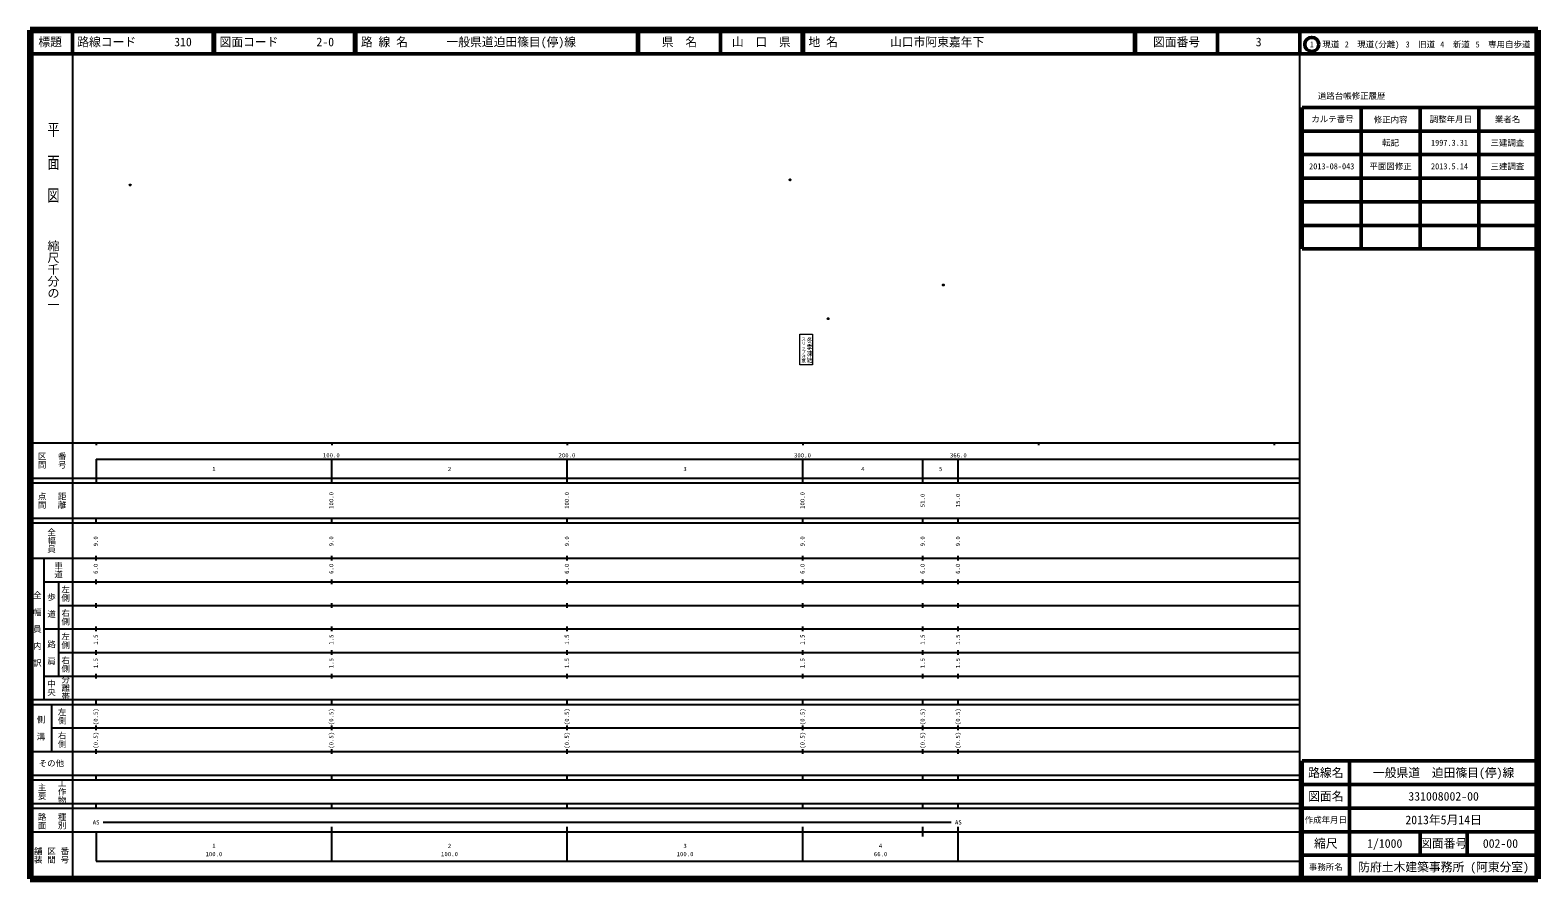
# Model space of a CAD drawing. Units: millimetres on the paper, with parts at other scales. Extents: x 40 to 680, y 20 to 380.
import ezdxf
from ezdxf.enums import TextEntityAlignment as Align

# ---------------------------------------------------------------- set-up
doc = ezdxf.new("R2010")
doc.units = ezdxf.units.MM
doc.header["$PDMODE"] = 32
doc.header["$PDSIZE"] = 0.5
doc.layers.add('M-OTRS', color=6, linetype='Continuous')
doc.layers.add('M-TTL-TXT', color=7, linetype='Continuous')
for name, color, linetype, lineweight in [('M-STR-STRC', 7, 'Continuous', 13), ('M-TTL', 2, 'Continuous', 140), ('M-TTL-BAND', 7, 'Continuous', 25), ('M-TTL-FRAM', 2, 'Continuous', 50), ('M-TTL-LINE', 7, 'Continuous', 50)]:
    doc.layers.add(name, color=color, linetype=linetype, lineweight=lineweight)
doc.styles.add('@ＭＳ ゴシック', font='')
doc.styles.add('ＭＳ ゴシック', font='')
doc.styles.get('@ＭＳ ゴシック').set_extended_font_data('@MS Gothic')
doc.styles.get('ＭＳ ゴシック').set_extended_font_data('MS Gothic')

msp = doc.modelspace()

# ---------------------------------------------------------------- linework, layer by layer
at = {"layer": 'M-OTRS'}
for p in [(82.438, 314.292), (362.561, 316.542), (427.62, 271.913), (378.737, 257.632)]:
    msp.add_point(p, dxfattribs=at)
at = {"layer": 'M-STR-STRC'}
for p, q in [((366.654, 251.063), (372.154, 251.063)), ((366.654, 238.063), (366.654, 251.063)), ((372.154, 251.063), (372.154, 238.063)), ((372.154, 238.063), (366.654, 238.063))]:
    msp.add_line(p, q, dxfattribs=at)
at = {"layer": 'M-TTL'}
for p, q in [((40, 380), (40, 20)), ((680, 380), (40, 380)), ((680, 20), (680, 380)), ((40, 20), (680, 20))]:
    msp.add_line(p, q, dxfattribs=at)
at = {"layer": 'M-TTL-BAND'}
for p, q in [((58, 370), (58, 20)), ((579, 20), (579, 370)), ((40, 205), (579, 205)), ((68, 205), (68, 204)), ((168, 205), (168, 204)), ((268, 205), (268, 204)), ((368, 205), (368, 204)), ((468, 205), (468, 204)), ((568, 205), (568, 204)), ((68, 198), (579, 198)), ((68, 198), (68, 188)), ((168, 188), (168, 198)), ((268, 188), (268, 198)), ((368, 188), (368, 198)), ((419, 188), (419, 198)), ((434, 188), (434, 198)), ((40, 190), (579, 190)), ((40, 188), (579, 188)), ((40, 173), (579, 173)), ((68, 171), (68, 173)), ((168, 171), (168, 173)), ((268, 171), (268, 173)), ((368, 171), (368, 173)), ((419, 171), (419, 173)), ((434, 171), (434, 173)), ((40, 171), (579, 171)), ((40, 156), (579, 156)), ((46, 96), (46, 156)), ((68, 155), (68, 157)), ((168, 155), (168, 157)), ((268, 155), (268, 157)), ((368, 155), (368, 157)), ((419, 155), (419, 157)), ((434, 155), (434, 157)), ((46, 146), (579, 146)), ((52, 146), (52, 106)), ((68, 145), (68, 147)), ((168, 145), (168, 147)), ((268, 145), (268, 147)), ((368, 145), (368, 147)), ((419, 145), (419, 147)), ((434, 145), (434, 147)), ((52, 136), (579, 136)), ((68, 135), (68, 137)), ((168, 135), (168, 137)), ((268, 135), (268, 137)), ((368, 135), (368, 137)), ((419, 135), (419, 137)), ((434, 135), (434, 137)), ((46, 126), (579, 126)), ((68, 125), (68, 127)), ((168, 125), (168, 127)), ((268, 125), (268, 127)), ((368, 125), (368, 127)), ((419, 125), (419, 127)), ((434, 125), (434, 127)), ((52, 116), (579, 116)), ((68, 115), (68, 117)), ((168, 115), (168, 117)), ((268, 115), (268, 117)), ((368, 115), (368, 117)), ((419, 115), (419, 117)), ((434, 115), (434, 117)), ((46, 106), (579, 106)), ((68, 105), (68, 107)), ((168, 105), (168, 107)), ((268, 105), (268, 107)), ((368, 105), (368, 107)), ((419, 105), (419, 107)), ((434, 105), (434, 107)), ((40, 96), (579, 96)), ((68, 94), (68, 96)), ((168, 94), (168, 96)), ((268, 94), (268, 96)), ((368, 94), (368, 96)), ((419, 94), (419, 96)), ((434, 94), (434, 96)), ((40, 94), (579, 94)), ((49, 94), (49, 74)), ((49, 84), (579, 84)), ((68, 83), (68, 85)), ((168, 83), (168, 85)), ((268, 83), (268, 85)), ((368, 83), (368, 85)), ((419, 83), (419, 85)), ((434, 83), (434, 85)), ((40, 74), (579, 74)), ((68, 73), (68, 75)), ((168, 73), (168, 75)), ((268, 73), (268, 75)), ((368, 73), (368, 75)), ((419, 73), (419, 75)), ((434, 73), (434, 75)), ((40, 64), (579, 64)), ((68, 62), (68, 64)), ((168, 62), (168, 64)), ((268, 62), (268, 64)), ((368, 62), (368, 64)), ((419, 62), (419, 64)), ((434, 62), (434, 64)), ((40, 62), (579, 62)), ((40, 52), (579, 52)), ((68, 50), (68, 52)), ((168, 50), (168, 52)), ((268, 50), (268, 52)), ((368, 50), (368, 52)), ((419, 50), (419, 52)), ((434, 50), (434, 52)), ((40, 50), (579, 50)), ((40, 40), (579, 40)), ((68, 40), (68, 27.5)), ((71, 44), (431, 44)), ((168, 27.5), (168, 42)), ((268, 27.5), (268, 42)), ((368, 27.5), (368, 42)), ((419, 38), (419, 42)), ((434, 27.5), (434, 42)), ((68, 27.5), (579, 27.5))]:
    msp.add_line(p, q, dxfattribs=at)
at = {"layer": 'M-TTL-FRAM'}
for p, q in [((580, 347.197), (580, 287.197)), ((580, 347.197), (680, 347.197)), ((580, 287.197), (680, 287.197)), ((680, 70), (580, 70)), ((580, 70), (580, 20))]:
    msp.add_line(p, q, dxfattribs=at)
at = {"layer": 'M-TTL-LINE'}
for p, q in [((58, 380), (58, 370)), ((117.75, 380), (117.75, 370)), ((118.25, 380), (118.25, 370)), ((177.75, 380), (177.75, 370)), ((178.25, 380), (178.25, 370)), ((297.75, 380), (297.75, 370)), ((298.25, 380), (298.25, 370)), ((333, 380), (333, 370)), ((367.75, 380), (367.75, 370)), ((368.25, 380), (368.25, 370)), ((508.747, 380), (508.747, 370)), ((509.247, 380), (509.247, 370)), ((543.997, 380), (543.997, 370)), ((579, 380), (579, 370)), ((40, 370), (680, 370)), ((605, 347.197), (605, 287.197)), ((630, 347.197), (630, 287.197)), ((655, 347.197), (655, 287.197)), ((580, 337.197), (680, 337.197)), ((580, 327.197), (680, 327.197)), ((580, 317.197), (680, 317.197)), ((580, 307.197), (680, 307.197)), ((580, 297.197), (680, 297.197)), ((600, 70), (600, 20)), ((680, 60), (580, 60)), ((680, 50), (580, 50)), ((680, 40), (580, 40)), ((630, 40), (630, 30)), ((650, 40), (650, 30)), ((680, 30), (580, 30))]:
    msp.add_line(p, q, dxfattribs=at)
msp.add_circle((584.031, 373.958), 3, dxfattribs=at)

# ---------------------------------------------------------------- texts
at = {"layer": 'M-STR-STRC', "style": '@ＭＳ ゴシック'}
msp.add_text('スリップ注意', height=1.32, rotation=270, dxfattribs=at).set_placement((367.202, 249.91), align=Align.BOTTOM_LEFT)
at = {"layer": 'M-STR-STRC', "style": '@ＭＳ ゴシック', "width": 1.1}
msp.add_text('冬季凍結', height=1.833, rotation=270, dxfattribs=at).set_placement((369.356, 249.91), align=Align.BOTTOM_LEFT)
at = {"layer": 'M-TTL-BAND', "style": '@ＭＳ ゴシック', "width": 1.4}
msp.add_text('平  面  図', height=3.666, rotation=270, dxfattribs=at).set_placement((49.777, 306.475), align=Align.MIDDLE_RIGHT)
at = {"layer": 'M-TTL-BAND', "style": '@ＭＳ ゴシック'}
msp.add_text('縮尺千分の一', height=3.666, rotation=270, dxfattribs=at).set_placement((49.777, 261.03), align=Align.MIDDLE_RIGHT)
for s, p in [('区間', (45, 197.5)), ('番号', (53.5, 197.5)), ('点間', (45, 180.5)), ('距離', (53.5, 180.5)), ('全幅員', (49, 163.5)), ('車道', (52, 151)), ('全\u3000幅\u3000員\u3000内\u3000訳', (43, 126)), ('歩\u3000道', (49, 136)), ('左側', (55, 141)), ('右側', (55, 131)), ('左側', (55, 121)), ('路\u3000肩', (49, 116)), ('右側', (55, 111)), ('中央', (49, 101)), ('分離帯', (55, 101)), ('左側', (53.5, 89)), ('側\u3000溝', (44.5, 84)), ('右側', (53.5, 79)), ('主要', (45, 57)), ('工作物', (53.5, 57)), ('路面', (45, 44.5)), ('種別', (53.5, 44.5)), ('舗装', (43.333, 30)), ('区間', (49, 30)), ('番号', (54.667, 30))]:
    msp.add_text(s, height=2.566, rotation=270, dxfattribs=at).set_placement(p, align=Align.MIDDLE_CENTER)
at = {"layer": 'M-TTL-BAND', "style": 'ＭＳ ゴシック'}
for s, p in [('100.0', (167.844, 198.195)), ('200.0', (267.844, 198.195)), ('300.0', (367.844, 198.195)), ('366.0', (434, 198.195)), ('1', (118, 192.405)), ('2', (218, 192.405)), ('3', (318, 192.405)), ('4', (393.5, 192.405)), ('5', (426.5, 192.405)), ('AS', (68, 42.5)), ('AS', (434, 42.5)), ('1', (118, 32.523)), ('2', (218, 32.523)), ('3', (318, 32.523)), ('4', (401, 32.523)), ('100.0', (118, 29.033)), ('100.0', (218, 29.033)), ('100.0', (318, 29.033)), ('66.0', (401, 29.033))]:
    msp.add_text(s, height=1.833, dxfattribs=at).set_placement(p, align=Align.BOTTOM_CENTER)
for s, p in [('100.0', (169.28, 180.5)), ('100.0', (269.28, 180.5)), ('100.0', (369.28, 180.5)), ('51.0', (420.28, 180.5)), ('15.0', (435.28, 180.5)), ('9.0', (69.28, 163.174)), ('9.0', (169.28, 163.174)), ('9.0', (269.28, 163.174)), ('9.0', (369.28, 163.174)), ('9.0', (420.28, 163.174)), ('9.0', (435.28, 163.174)), ('6.0', (69.28, 151.5)), ('6.0', (169.28, 151.5)), ('6.0', (269.28, 151.5)), ('6.0', (369.28, 151.5)), ('6.0', (420.28, 151.5)), ('6.0', (435.28, 151.5)), ('1.5', (69.28, 121.5)), ('1.5', (169.28, 121.5)), ('1.5', (269.28, 121.5)), ('1.5', (369.28, 121.5)), ('1.5', (420.28, 121.5)), ('1.5', (435.28, 121.5)), ('1.5', (69.28, 111.5)), ('1.5', (169.28, 111.5)), ('1.5', (269.28, 111.5)), ('1.5', (369.28, 111.5)), ('1.5', (420.28, 111.5)), ('1.5', (435.28, 111.5)), ('(0.5)', (69.28, 88.764)), ('(0.5)', (169.28, 88.764)), ('(0.5)', (269.28, 88.764)), ('(0.5)', (369.28, 88.764)), ('(0.5)', (420.28, 88.764)), ('(0.5)', (435.28, 88.764)), ('(0.5)', (69.28, 78.764)), ('(0.5)', (169.28, 78.764)), ('(0.5)', (269.28, 78.764)), ('(0.5)', (369.28, 78.764)), ('(0.5)', (420.28, 78.764)), ('(0.5)', (435.28, 78.764))]:
    msp.add_text(s, height=1.833, rotation=90, dxfattribs=at).set_placement(p, align=Align.BOTTOM_CENTER)
msp.add_text('その他', height=2.566, dxfattribs=at).set_placement((49, 69), align=Align.MIDDLE_CENTER)
at = {"layer": 'M-TTL-TXT', "style": 'ＭＳ ゴシック'}
for s, height, p in [('標題', 3.666, (48.5, 375)), ('県\u3000名', 3.666, (315.625, 375)), ('山\u3000口\u3000県', 3.666, (350.375, 375)), ('図面番号', 3.666, (526.622, 375)), ('3', 3.666, (561.497, 375)), ('1\u3000現道', 2.566, (589.448, 373.958)), ('2\u3000現道(分離)', 2.566, (609.619, 373.958)), ('3\u3000旧道', 2.566, (630.121, 373.958)), ('4\u3000新道', 2.566, (644.824, 373.958)), ('5\u3000専用自歩道', 2.566, (665.228, 373.958)), ('道路台帳修正履歴', 2.566, (600.968, 352.113)), ('カルテ番号', 2.566, (592.839, 342.277)), ('修正内容', 2.566, (617.509, 342.023)), ('調整年月日', 2.566, (643.089, 342.197)), ('業者名', 2.566, (667.134, 342.197)), ('転記', 2.566, (617.5, 332.245)), ('1997.3.31', 2.566, (642.5, 332.245)), ('三建調査', 2.566, (667.077, 332.189)), ('2013-08-043', 2.566, (592.5, 322.245)), ('平面図修正', 2.566, (617.5, 322.245)), ('2013.5.14', 2.566, (642.5, 322.245)), ('三建調査', 2.566, (667.077, 322.189)), ('路線名', 3.666, (590, 65)), ('路線名', 3.666, (590, 65)), ('一般県道\u3000迫田篠目(停)線', 3.666, (640, 65)), ('図面名', 3.666, (590, 55)), ('図面名', 3.666, (590, 55)), ('331008002-00', 3.666, (640, 55)), ('作成年月日', 2.566, (590, 45)), ('作成年月日', 2.566, (590, 45)), ('2013年5月14日', 3.666, (640, 45)), ('縮尺', 3.666, (590, 35)), ('縮尺', 3.666, (590, 35)), ('1/1000', 3.666, (615, 35)), ('図面番号', 3.666, (640, 35)), ('図面番号', 3.666, (640, 35)), ('002-00', 3.666, (664.125, 35)), ('事務所名', 2.566, (590, 25)), ('事務所名', 2.566, (590, 25)), ('防府土木建築事務所 (阿東分室)', 3.666, (640, 25))]:
    msp.add_text(s, height=height, dxfattribs=at).set_placement(p, align=Align.MIDDLE_CENTER)
for s, p in [('路線コード', (60, 375)), ('310', (101.142, 375)), ('図面コード', (120.38, 375)), ('2-0', (161.521, 375)), ('路 線 名', (180.38, 375)), ('一般県道迫田篠目(停)線', (216.734, 375)), ('地 名', (370.38, 375)), ('山口市阿東嘉年下', (405.024, 375))]:
    msp.add_text(s, height=3.666, dxfattribs=at).set_placement(p, align=Align.MIDDLE_LEFT)

doc.saveas('drawing.dxf')
